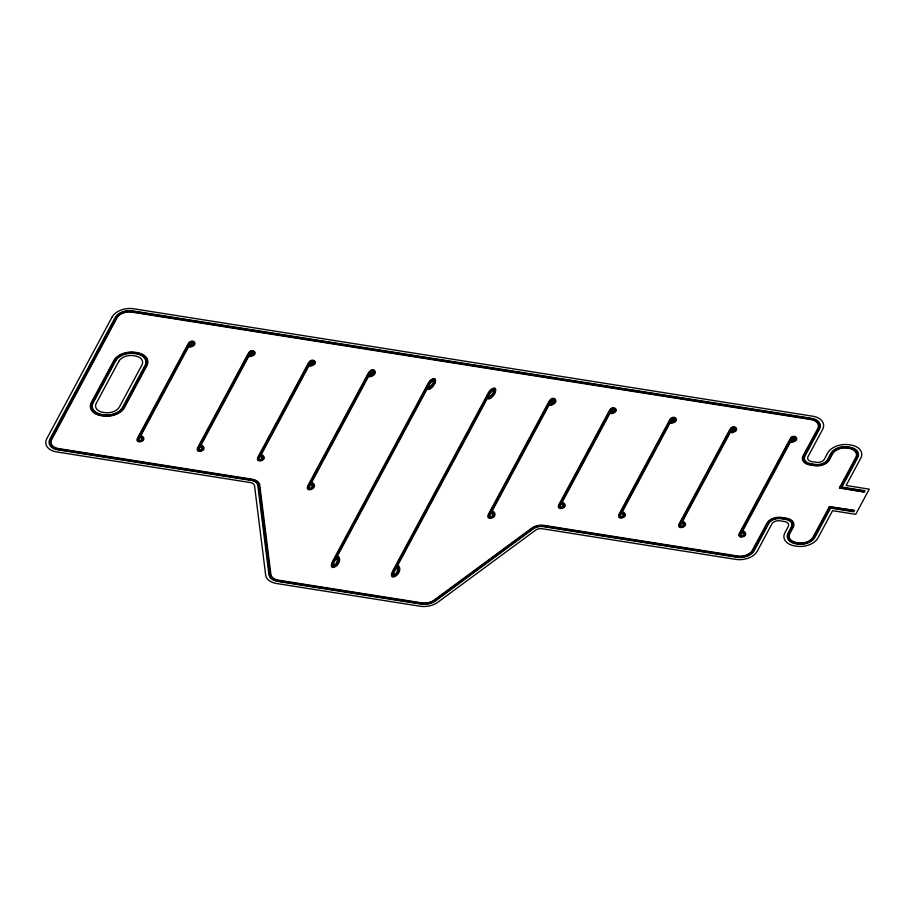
<?xml version="1.0" encoding="UTF-8"?>
<svg xmlns="http://www.w3.org/2000/svg" width="915" height="915" viewBox="0 0 915 915"><rect width="100%" height="100%" fill="white"/><g stroke="black" fill="none" stroke-linecap="round" stroke-linejoin="round"><path stroke-width="1.37" d="M830.065 506.635L813.607 537.288A12.227 7.869 -7.8 0 1 798.017 543.247A34.301 22.097 -7.8 0 1 795.638 542.847A12.227 7.869 -7.8 0 1 789.222 533.434L792.607 527.131A10.9 7.023 -7.8 0 0 786.134 518.599L781.513 517.867A10.9 7.023 -7.8 0 0 767.605 523.174L752.954 550.475A12.227 7.869 -7.8 0 1 737.364 556.434L543.67 525.782A10.9 7.023 -7.8 0 0 532.244 528.367L434.545 600.412A12.227 7.869 -7.8 0 1 421.735 603.294L278.183 580.59A12.227 7.869 -7.8 0 1 270.234 574.414L259.117 485.156A10.9 7.023 -7.8 0 0 252.025 479.643L58.331 449.002A12.227 7.869 -7.8 0 1 51.08 439.429L116.445 317.665A12.227 7.869 -7.8 0 1 132.035 311.706L811.067 419.127A12.227 7.869 -7.8 0 1 818.319 428.712L803.667 456.002A10.9 7.023 -7.8 0 0 810.13 464.534L814.762 465.266A10.9 7.023 -7.8 0 0 828.67 459.959L832.044 453.657A12.227 7.869 -7.8 0 1 847.633 447.698A34.301 22.097 -7.8 0 1 850.024 448.098A12.227 7.869 -7.8 0 1 856.429 457.511L839.981 488.164M830.683 506.738L814.224 537.391A12.879 8.304 -7.8 0 1 797.788 543.67A34.964 22.52 -7.8 0 1 795.364 543.258A12.879 8.304 -7.8 0 1 788.604 533.331L791.99 527.04A10.237 6.599 -7.8 0 0 785.916 519.011L781.284 518.279A10.237 6.599 -7.8 0 0 768.223 523.277L753.571 550.567A12.879 8.304 -7.8 0 1 737.135 556.846L543.441 526.205A10.237 6.599 -7.8 0 0 532.713 528.63L435.014 600.675A12.879 8.304 -7.8 0 1 421.506 603.717L277.954 581.002A12.879 8.304 -7.8 0 1 269.57 574.506L258.465 485.236A10.237 6.599 -7.8 0 0 251.797 480.066L58.102 449.425A12.879 8.304 -7.8 0 1 50.462 439.326L115.828 317.562A12.879 8.304 -7.8 0 1 132.263 311.283L811.285 418.715A12.879 8.304 -7.8 0 1 818.936 428.803L804.285 456.093A10.237 6.599 -7.8 0 0 810.358 464.122L814.99 464.854A10.237 6.599 -7.8 0 0 828.052 459.856L831.426 453.554A12.879 8.304 -7.8 0 1 847.862 447.275A34.964 22.52 -7.8 0 1 850.287 447.687A12.879 8.304 -7.8 0 1 857.046 457.614L840.599 488.267M831.3 506.83L814.842 537.482A13.542 8.727 -7.8 0 1 797.571 544.093A35.628 22.944 -7.8 0 1 795.089 543.67A13.542 8.727 -7.8 0 1 787.987 533.239L791.372 526.937A9.585 6.176 -7.8 0 0 785.688 519.434L781.055 518.702A9.585 6.176 -7.8 0 0 768.84 523.369L754.189 550.67A13.542 8.727 -7.8 0 1 736.918 557.269L543.224 526.628A9.585 6.176 -7.8 0 0 533.182 528.893L435.471 600.938A13.542 8.727 -7.8 0 1 421.277 604.14L277.725 581.425A13.542 8.727 -7.8 0 1 268.918 574.586L257.801 485.327A9.585 6.176 -7.8 0 0 251.579 480.489L57.885 449.848A13.542 8.727 -7.8 0 1 49.845 439.234L115.21 317.471A13.542 8.727 -7.8 0 1 132.481 310.86L811.514 418.292A13.542 8.727 -7.8 0 1 819.554 428.906L804.903 456.196A9.585 6.176 -7.8 0 0 810.587 463.699L815.208 464.431A9.585 6.176 -7.8 0 0 827.435 459.753L830.809 453.463A13.542 8.727 -7.8 0 1 848.091 446.852A35.628 22.944 -7.8 0 1 850.561 447.275A13.542 8.727 -7.8 0 1 857.664 457.706L841.217 488.358M853.215 510.296L829.219 506.956M863.131 491.824L839.581 487.649M853.821 510.398L853.375 511.233L828.99 507.379M863.749 491.927L864.195 491.081L839.81 487.226M433.23 384.037C437.073 379.313 430.096 379.107 429.112 383.968L333.849 561.433C329.709 566.111 336.503 567.62 337.418 562.519A19.295 12.433 -7.8 0 0 337.338 558.848A32.574 20.976 -7.8 0 0 337.235 558.104L337.063 557.51M427.854 387.548C433.287 387.022 436.181 375.47 429.73 384.06L334.467 561.524C330.875 569.096 340.22 562.153 336.343 558.036M488.038 397.076C493.482 396.538 496.365 384.986 489.914 393.587L394.651 571.052C391.071 578.623 400.404 571.669 396.527 567.563M427.946 388.2L428.666 387.754A32.574 20.988 -7.8 0 0 429.547 387.194A19.295 12.433 -7.8 0 0 433.253 384.106M428.129 389.516C435.231 388.658 439.772 372.485 429.673 381.017A27.484 17.705 -7.8 0 0 427.9 383.774L332.614 561.238C326.586 574.288 344.04 563.995 338.516 556.457M488.13 397.728L488.862 397.282A32.574 20.988 -7.8 0 0 489.731 396.71A19.295 12.433 -7.8 0 0 493.437 393.622C497.291 388.658 490.28 388.703 489.296 393.484L394.033 570.949C389.882 575.649 396.71 577.136 397.602 572.047A19.295 12.433 -7.8 0 0 397.533 568.364A32.574 20.976 -7.8 0 0 397.419 567.62L397.259 567.037M488.324 399.043C495.415 398.185 499.967 381.978 489.857 390.533A27.484 17.705 -7.8 0 0 488.084 393.29L392.81 570.754C386.793 583.827 404.224 573.488 398.711 565.985M428.037 388.864L432.406 385.718A17.442 11.232 -7.8 0 0 432.852 385.295L432.921 385.226A15.852 10.214 -7.8 0 0 433.298 384.826C437.862 381.075 432.784 376.545 429.993 381.521A18.449 11.884 -7.8 0 0 429.57 382.104L332.385 563.137A18.426 11.872 -7.8 0 0 332.179 563.754C330.521 569.336 338.55 565.745 338.23 561.924A15.875 10.225 -7.8 0 0 338.31 561.478L338.321 561.398A17.442 11.243 -7.8 0 0 338.356 560.918L337.795 556.983M488.233 398.38L492.59 395.234A17.442 11.232 -7.8 0 0 493.036 394.811L493.105 394.742A15.852 10.214 -7.8 0 0 493.494 394.342C497.817 390.819 493.494 385.856 490.234 390.979A18.449 11.884 -7.8 0 0 489.754 391.62L392.615 572.561A18.426 11.872 -7.8 0 0 392.363 573.27C390.705 578.84 398.734 575.272 398.425 571.452A15.875 10.225 -7.8 0 0 398.494 570.994L398.505 570.926A17.442 11.243 -7.8 0 0 398.551 570.434L397.979 566.511M369.031 375.505L373.652 372.245A1.91 1.235 -7.8 0 0 373.446 371.639L371.742 371.513L370.22 373.286L309.728 485.968L309.259 487.912L310.825 488.301A1.91 1.235 -7.8 0 0 311.603 487.844L312.084 486.22L310.917 483.749M549.583 404.064L554.216 400.816A1.91 1.235 -7.8 0 0 554.01 400.21L552.305 400.072L550.773 401.845L490.291 514.539L489.822 516.483L491.389 516.861A1.91 1.235 -7.8 0 0 492.156 516.415L492.647 514.79L491.481 512.32M369.237 375.939C376.442 375.253 373.96 366.904 369.603 373.183L309.11 485.876C306.216 491.687 316.945 487.466 311.523 483.44M369.649 376.82C380.205 374.853 373.503 364.559 368.368 372.988L307.875 485.671C304.272 493.688 319.358 488.37 312.747 482.823M549.801 404.51C557.246 403.606 554.273 395.543 550.155 401.754L489.674 514.436C486.894 520.361 497.486 515.9 492.087 512.011M550.212 405.379C561.124 403.012 553.712 393.301 548.92 401.559L488.438 514.241C484.824 522.213 499.933 516.986 493.311 511.394M369.443 376.374C378.478 374.635 373.846 365.726 368.985 373.091L308.492 485.774C305.061 492.579 318.374 487.569 312.141 483.131M550.006 404.945C558.962 403.24 554.376 394.331 549.583 401.594L489.056 514.344C485.728 521.253 498.938 515.991 492.705 511.702M188.993 345.962L193.282 343.457A1.498 0.961 -7.8 0 0 193.225 343.022A1.716 1.098 -7.8 0 0 192.916 342.679L191.349 342.633L189.988 344.109L139.274 438.571L138.966 440.218L140.327 440.641A1.716 1.098 -7.8 0 0 140.933 440.435A1.498 0.961 -7.8 0 0 141.413 440.081L141.619 438.845L140.269 436.718M249.177 355.478L253.466 352.973A1.498 0.961 -7.8 0 0 253.409 352.55A1.716 1.098 -7.8 0 0 253.1 352.195L251.534 352.149L250.172 353.625L199.459 448.098L199.15 449.745L200.522 450.157A1.716 1.098 -7.8 0 0 201.117 449.951A1.498 0.961 -7.8 0 0 201.597 449.608L201.803 448.373L200.454 446.246M309.362 365.005L313.651 362.5A1.498 0.961 -7.8 0 0 313.593 362.066A1.716 1.098 -7.8 0 0 313.285 361.722L311.729 361.677L310.357 363.152L259.643 457.626L259.345 459.261L260.706 459.685A1.716 1.098 -7.8 0 0 261.313 459.479A1.498 0.961 -7.8 0 0 261.781 459.124L261.987 457.889L260.649 455.762M610.294 412.619L614.583 410.114A1.498 0.961 -7.8 0 0 614.537 409.68A1.716 1.098 -7.8 0 0 614.228 409.325L612.661 409.279L611.289 410.755L560.586 505.229L560.277 506.876L561.638 507.287A1.716 1.098 -7.8 0 0 562.245 507.093A1.498 0.961 -7.8 0 0 562.714 506.738L562.919 505.503L561.581 503.376M670.489 422.135L674.767 419.63A1.498 0.961 -7.8 0 0 674.721 419.196A1.716 1.098 -7.8 0 0 674.412 418.853L672.845 418.807L671.484 420.282L620.77 514.756L620.462 516.392L621.823 516.815A1.716 1.098 -7.8 0 0 622.429 516.609A1.498 0.961 -7.8 0 0 622.898 516.254L623.115 515.019L621.765 512.892M730.673 431.663L734.962 429.158A1.498 0.961 -7.8 0 0 734.905 428.723A1.716 1.098 -7.8 0 0 734.596 428.369L733.029 428.323L731.668 429.798L680.954 524.272L680.646 525.919L682.018 526.331A1.716 1.098 -7.8 0 0 682.613 526.136A1.498 0.961 -7.8 0 0 683.093 525.782L683.299 524.547L681.95 522.419M790.857 441.179L795.146 438.674A1.498 0.961 -7.8 0 0 795.089 438.239A1.716 1.098 -7.8 0 0 794.78 437.896L793.225 437.85L791.852 439.326L741.139 533.8L740.83 535.435L742.202 535.858A1.716 1.098 -7.8 0 0 742.808 535.652A1.498 0.961 -7.8 0 0 743.277 535.309L743.483 534.063L742.134 531.935M189.233 346.339C196.382 345.836 192.905 338.802 189.405 343.926L138.657 438.479C136.392 443.546 146.514 439.772 140.853 436.466M189.474 346.716L191.429 345.984A13.027 8.395 -7.8 0 0 191.75 345.847C198.624 343.034 189.943 339.248 188.776 343.857L138.039 438.376C134.825 443.18 146.16 441.11 142.511 437.679A13.027 8.395 -7.8 0 0 142.351 437.416L141.425 436.215M189.714 347.094C199.676 345.733 193.099 336.617 188.135 343.811L137.422 438.285C134.608 445.17 148.79 440.847 142.008 435.975M249.418 355.866C256.703 355.18 253.1 348.249 249.555 353.533L198.841 447.995C196.576 453.085 206.698 449.311 201.037 445.994M249.658 356.244L251.614 355.5A13.027 8.395 -7.8 0 0 251.934 355.363C258.831 352.412 249.898 348.752 248.972 353.373L198.223 447.904C195.021 452.536 206.104 450.958 202.73 447.241A13.027 8.395 -7.8 0 0 202.535 446.932L201.609 445.742M249.898 356.621C260.581 354.597 252.151 346.568 248.377 353.236L197.606 447.801C194.804 454.698 208.963 450.352 202.192 445.491M309.602 365.382C316.727 364.799 313.582 357.765 309.739 363.049L259.025 457.523C256.76 462.578 266.803 458.861 261.221 455.51M309.842 365.76L311.798 365.028A13.027 8.395 -7.8 0 0 312.129 364.891C318.866 362.18 310.334 358.12 309.121 362.958L258.419 457.42C255.308 462.235 266.437 460.348 262.857 456.665A13.027 8.395 -7.8 0 0 262.719 456.459L261.804 455.27M310.082 366.137C320.673 364.227 312.541 355.924 308.504 362.855L257.801 457.328C254.999 464.225 269.136 459.868 262.376 455.018M610.534 412.997C617.762 412.379 614.308 405.356 610.671 410.663L559.969 505.137C557.75 510.227 567.78 506.384 562.153 503.124M610.774 413.374L612.741 412.642A13.027 8.395 -7.8 0 0 613.061 412.493C619.661 410.057 611.666 405.494 610.053 410.56L559.351 505.034C556.251 509.872 567.369 507.939 563.789 504.279A13.027 8.395 -7.8 0 0 563.663 504.062L562.736 502.873M611.014 413.752C621.582 411.91 613.393 403.538 609.436 410.469L558.733 504.943C555.908 511.817 570.114 507.505 563.308 502.621M670.718 422.513C677.775 422.044 674.698 414.884 670.867 420.179L620.153 514.653C617.865 519.72 628.045 515.957 622.349 512.652M670.958 422.89L672.925 422.158A13.027 8.395 -7.8 0 0 673.246 422.021C680.12 419.127 671.358 415.479 670.306 419.974L619.535 514.562C616.55 519.457 627.461 517.547 623.973 513.807A13.027 8.395 -7.8 0 0 623.847 513.59L622.978 512.457M671.198 423.279C681.732 421.426 673.749 413.042 669.631 419.985L618.917 514.459C616.138 521.367 630.229 516.986 623.504 512.148M730.913 432.04C738.451 431.159 734.253 424.56 731.051 429.707L680.337 524.181C678.209 529.396 688.229 525.244 682.533 522.168M731.154 432.418L733.109 431.686A13.027 8.395 -7.8 0 0 733.43 431.537C740.235 428.758 731.6 424.892 730.467 429.547L679.719 524.078C676.54 528.847 687.806 526.971 684.168 523.323A13.027 8.395 -7.8 0 0 684.031 523.106L683.162 521.973M731.394 432.795C741.802 431.011 734.105 422.581 729.873 429.41L679.102 523.986C676.288 530.849 690.47 526.548 683.688 521.664M791.098 441.556C798.063 441.053 795.272 433.847 791.235 439.223L740.521 533.697C738.336 538.844 748.424 534.84 742.717 531.695M791.338 441.945L793.294 441.202A13.027 8.395 -7.8 0 0 793.614 441.064C800.442 438.216 791.772 434.419 790.617 439.131L739.903 533.605C736.598 538.134 747.887 536.762 744.352 532.85A13.027 8.395 -7.8 0 0 744.215 532.633L743.3 531.443M791.578 442.322C802.215 440.412 793.728 432.143 790 439.028L739.286 533.502C736.495 540.41 750.643 536.041 743.872 531.192M840.039 486.803L865.041 490.76L864.355 492.018L839.364 488.061L855.811 457.42A11.563 7.446 -7.8 0 0 849.749 448.51A33.649 21.674 -7.8 0 0 847.416 448.11A11.563 7.446 -7.8 0 0 832.661 453.749L829.287 460.051A11.563 7.446 -7.8 0 1 814.533 465.689L809.901 464.957A11.563 7.446 -7.8 0 1 803.05 455.899L817.701 428.609A11.563 7.446 -7.8 0 0 810.839 419.55L131.806 312.129A11.563 7.446 -7.8 0 0 117.063 317.768L51.698 439.532A11.563 7.446 -7.8 0 0 58.56 448.579L252.254 479.231A11.563 7.446 -7.8 0 1 259.769 485.064L270.886 574.323A11.563 7.446 -7.8 0 0 278.4 580.167L421.952 602.871A11.563 7.446 -7.8 0 0 434.076 600.149L531.775 528.092A11.563 7.446 -7.8 0 1 543.899 525.37L737.593 556.011A11.563 7.446 -7.8 0 0 752.336 550.373L766.987 523.083A11.563 7.446 -7.8 0 1 781.73 517.444L786.362 518.176A11.563 7.446 -7.8 0 1 793.225 527.234L789.839 533.525A11.563 7.446 -7.8 0 0 795.901 542.435A33.649 21.674 -7.8 0 0 798.246 542.835A11.563 7.446 -7.8 0 0 812.989 537.197L829.448 506.544L854.438 510.501L853.764 511.76L828.761 507.802M112.122 316.979L46.757 438.743A16.847 10.854 -7.8 0 0 56.753 451.941L250.447 482.582A6.279 4.037 -7.8 0 1 254.53 485.751L265.647 575.02A16.847 10.854 -7.8 0 0 276.605 583.518L420.157 606.233A16.847 10.854 -7.8 0 0 437.816 602.253L535.515 530.208A6.279 4.037 -7.8 0 1 542.092 528.721L735.786 559.374A16.847 10.854 -7.8 0 0 757.277 551.15L771.928 523.86A6.279 4.037 -7.8 0 1 779.935 520.795L784.555 521.539A6.279 4.037 -7.8 0 1 788.284 526.445L784.898 532.747A16.847 10.854 -7.8 0 0 794.895 545.946A38.933 25.071 -7.8 0 0 797.628 546.346A16.847 10.854 -7.8 0 0 817.93 537.974L832.581 510.684L855.731 514.344L869.25 489.148L846.101 485.488L860.752 458.198A16.847 10.854 -7.8 0 0 850.756 444.999A38.933 25.071 -7.8 0 0 848.022 444.599A16.847 10.854 -7.8 0 0 827.72 452.971L824.346 459.273A6.279 4.037 -7.8 0 1 816.34 462.327L811.708 461.595A6.279 4.037 -7.8 0 1 807.991 456.676L822.631 429.387A16.847 10.854 -7.8 0 0 812.646 416.188L133.613 308.767A16.847 10.854 -7.8 0 0 112.122 316.979M113.86 360.533L91.317 402.52A16.847 10.854 -7.8 0 0 100.158 415.501A38.933 25.071 -7.8 0 0 102.857 415.959A16.847 10.854 -7.8 0 0 124.349 407.747L146.88 365.76A16.847 10.854 -7.8 0 0 138.051 352.778A38.933 25.071 -7.8 0 0 134.15 352.161A16.847 10.854 -7.8 0 0 113.86 360.533M114.478 360.624L91.935 402.611A16.184 10.431 -7.8 0 0 100.421 415.09A38.27 24.648 -7.8 0 0 103.086 415.536A16.184 10.431 -7.8 0 0 123.731 407.644L146.263 365.657A16.184 10.431 -7.8 0 0 137.776 353.19A38.27 24.648 -7.8 0 0 133.979 352.584A16.184 10.431 -7.8 0 0 114.478 360.624M115.096 360.727L92.552 402.714A15.532 9.996 -7.8 0 0 100.696 414.678A37.607 24.225 -7.8 0 0 103.315 415.124A15.532 9.996 -7.8 0 0 123.113 407.552L145.657 365.565A15.532 9.996 -7.8 0 0 137.513 353.602A37.607 24.225 -7.8 0 0 133.796 353.007A15.532 9.996 -7.8 0 0 115.096 360.727M115.713 360.83L93.17 402.817A14.869 9.573 -7.8 0 0 100.97 414.266A36.943 23.801 -7.8 0 0 103.532 414.701A14.869 9.573 -7.8 0 0 122.496 407.45L145.039 365.462A14.869 9.573 -7.8 0 0 137.239 354.013A36.943 23.801 -7.8 0 0 133.624 353.442A14.869 9.573 -7.8 0 0 115.713 360.83M118.801 361.311L96.258 403.298A11.563 7.446 -7.8 0 0 102.32 412.207A33.649 21.674 -7.8 0 0 104.665 412.596A11.563 7.446 -7.8 0 0 119.408 406.958L141.951 364.971A11.563 7.446 -7.8 0 0 135.889 356.072A33.649 21.674 -7.8 0 0 132.732 355.569A11.563 7.446 -7.8 0 0 118.801 361.311"/></g></svg>
